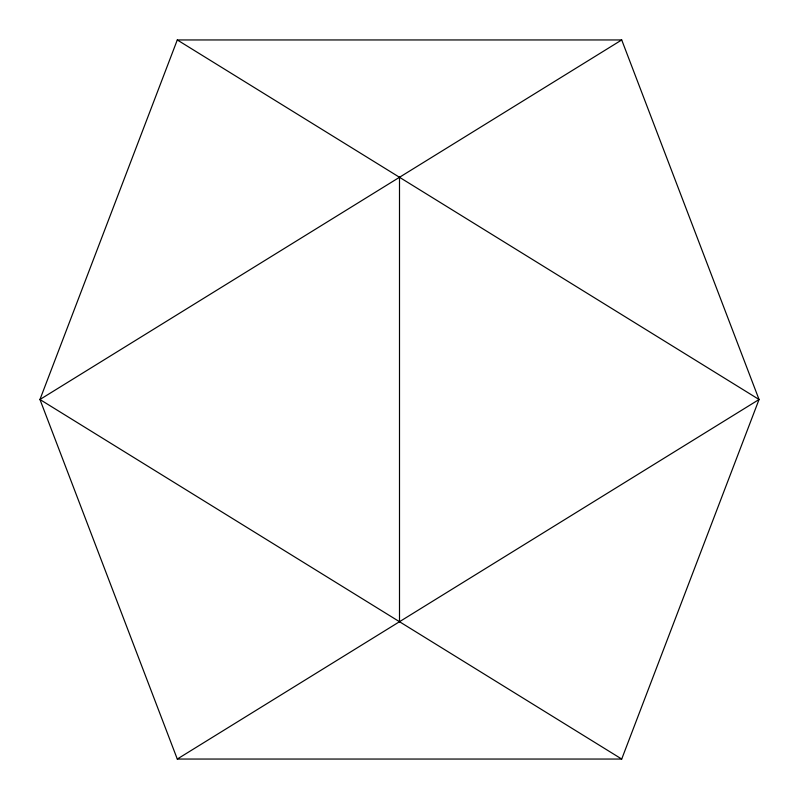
<?xml version="1.0" encoding="UTF-8"?>
<svg xmlns="http://www.w3.org/2000/svg" width="799" height="799" viewBox="0 0 799 799"><rect width="100%" height="100%" fill="white"/><g stroke="black" fill="none" stroke-linecap="round" stroke-linejoin="round"><path stroke-width="1.2" d="M177.288 39.95L39.95 399.5L177.288 759.05L621.712 759.05L759.05 399.5L621.712 39.95L177.288 39.95L759.05 399.5L177.288 759.05M621.712 39.95L39.95 399.5L621.712 759.05M399.5 177.288L399.5 621.712"/></g></svg>
